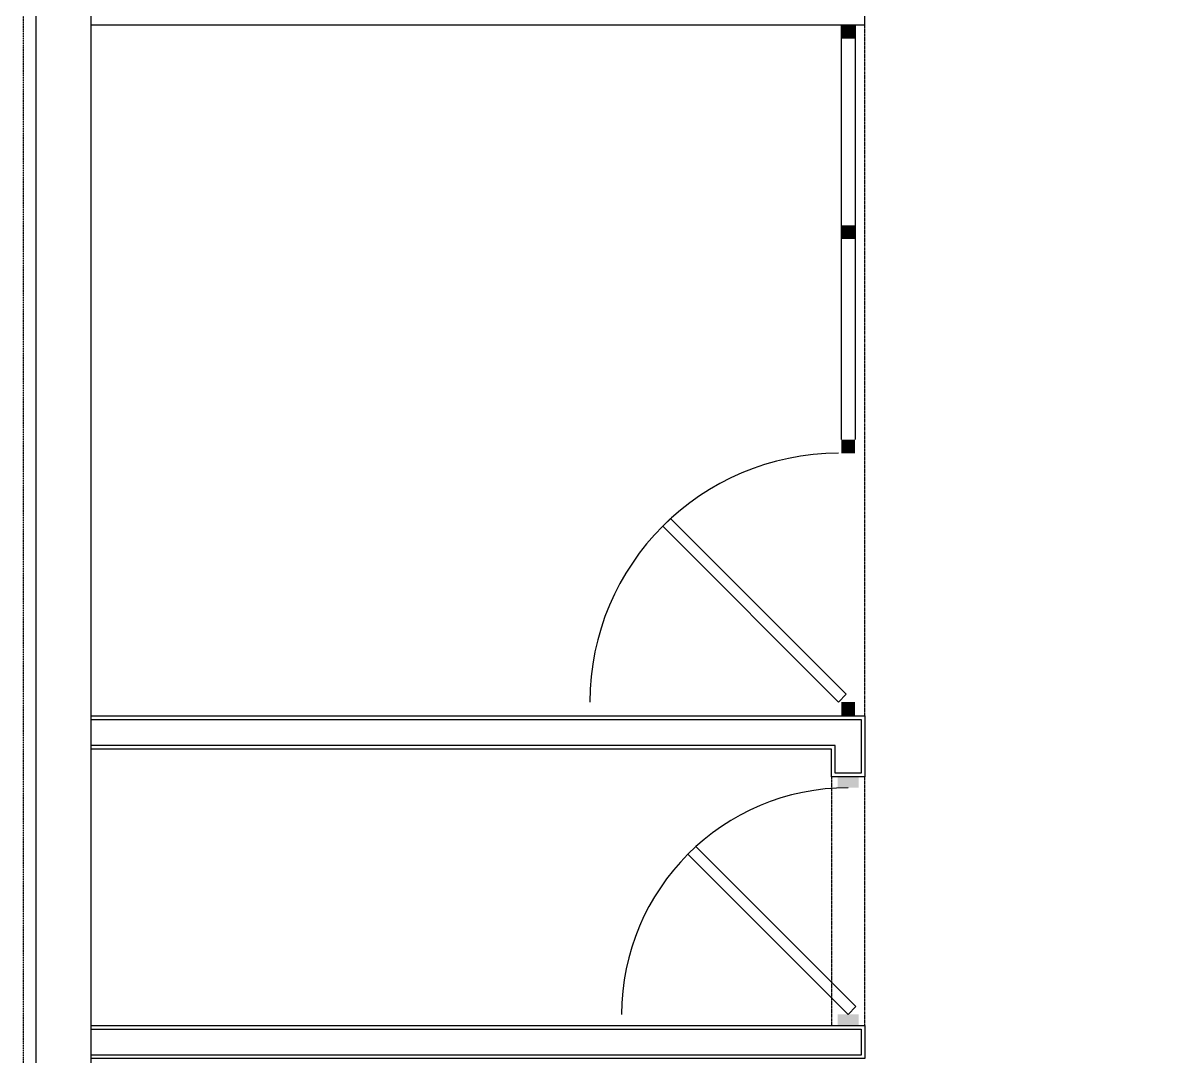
# Model space of a CAD drawing. Header units: millimetres. Extents: x -155 to 94595, y -3153 to 63413.
# Drawn here: x 198 to 4378, y 55947 to 59683 of the extents above; entities that cross this region are included whole.
import ezdxf

# ---------------------------------------------------------------- set-up
doc = ezdxf.new("R2010")
doc.units = ezdxf.units.MM
for name, pattern in [('REFERENCIA CAMPECHE$0$63-BASE1-6$0$HIDDEN2', [0.1875, 0.125, -0.0625]), ('REFERENCIA CAMPECHE$0$SO-BASE1$0$HIDDEN2', [0.1875, 0.125, -0.0625]), ('TRATTEGGIATA2', [0.375, 0.25, -0.125])]:
    doc.linetypes.add(name, pattern=pattern)
for name, color, linetype in [('5', 1, 'TRATTEGGIATA2'), ('door', 252, 'Continuous'), ('section', 2, 'Continuous'), ('wall', 5, 'Continuous')]:
    doc.layers.add(name, color=color, linetype=linetype)

msp = doc.modelspace()

# ---------------------------------------------------------------- linework, layer by layer
at = {"layer": '5', "linetype": 'REFERENCIA CAMPECHE$0$SO-BASE1$0$HIDDEN2', "ltscale": 3}
msp.add_lwpolyline([(198.259, 62876.989), (204.834, 144.989), (37244.86, 144.989)], dxfattribs=at)
at = {"layer": '5', "linetype": 'REFERENCIA CAMPECHE$0$63-BASE1-6$0$HIDDEN2'}
for points in [[(3244.86, 57176.989), (3244.86, 59676.989)], [(3124.86, 56956.989), (3124.86, 56056.989)], [(3244.86, 56056.989), (3244.86, 56956.989)]]:
    msp.add_lwpolyline(points, dxfattribs=at)
at = {"layer": 'door'}
for points in [[(3159.86, 59676.989), (3159.86, 58176.989)], [(3209.86, 59676.989), (3209.86, 58176.989)]]:
    msp.add_lwpolyline(points, dxfattribs=at)
for points in [[(3149.86, 57226.989), (2513.463, 57863.385), (2541.748, 57891.67), (3178.144, 57255.274)], [(3184.86, 56096.989), (2605.032, 56676.817), (2633.316, 56705.101), (3213.144, 56125.274)]]:
    msp.add_lwpolyline(points, close=True, dxfattribs=at)
for centre, radius in [((3149.86, 57226.989), 900), ((3184.86, 56096.989), 820)]:
    msp.add_arc(centre, radius, 90, 180, dxfattribs=at)
at = {"layer": 'section'}
for points in [[(3159.86, 59676.989), (3209.86, 59676.989), (3159.86, 59626.989), (3209.86, 59626.989)], [(3159.86, 59676.989), (3209.86, 59676.989), (3159.86, 59626.989), (3209.86, 59626.989)], [(3159.86, 59676.989), (3209.86, 59676.989), (3159.86, 59626.989), (3209.86, 59626.989)], [(3159.86, 59676.989), (3209.86, 59676.989), (3159.86, 59626.989), (3209.86, 59626.989)], [(3159.86, 58951.989), (3209.86, 58951.989), (3159.86, 58901.989), (3209.86, 58901.989)], [(3159.86, 58951.989), (3209.86, 58951.989), (3159.86, 58901.989), (3209.86, 58901.989)], [(3159.86, 58951.989), (3209.86, 58951.989), (3159.86, 58901.989), (3209.86, 58901.989)], [(3159.86, 58951.989), (3209.86, 58951.989), (3159.86, 58901.989), (3209.86, 58901.989)], [(3159.86, 58126.989), (3159.86, 58176.989), (3209.86, 58126.989), (3209.86, 58176.989)], [(3159.86, 58126.989), (3159.86, 58176.989), (3209.86, 58126.989), (3209.86, 58176.989)], [(3159.86, 57176.989), (3159.86, 57226.989), (3209.86, 57176.989), (3209.86, 57226.989)], [(3147.36, 56956.989), (3147.36, 56916.989), (3222.36, 56956.989), (3222.36, 56916.989)], [(3147.36, 56056.989), (3147.36, 56096.989), (3222.36, 56056.989), (3222.36, 56096.989)]]:
    msp.add_solid(points, dxfattribs=at)
at = {"layer": 'wall'}
msp.add_lwpolyline([(46553.266, 62496.989), (244.86, 62496.989), (244.86, 49625.191), (444.86, 49625.191), (444.86, 62296.989), (46553.266, 62296.989)], close=True, dxfattribs=at)
for points in [[(444.86, 59676.989), (3244.86, 59676.989), (3244.86, 59796.989), (444.86, 59796.989)], [(444.86, 57176.989), (3244.86, 57176.989), (3244.86, 56956.989), (3124.86, 56956.989), (3124.86, 57056.989), (444.86, 57056.989)], [(444.86, 57163.989), (3231.86, 57163.989), (3231.86, 56969.989), (3137.86, 56969.989), (3137.86, 57069.989), (444.86, 57069.989)], [(444.86, 56056.989), (3244.86, 56056.989), (3244.86, 55936.989), (444.86, 55936.989)], [(444.86, 56043.989), (3231.86, 56043.989), (3231.86, 55949.989), (444.86, 55949.989)]]:
    msp.add_lwpolyline(points, dxfattribs=at)

doc.saveas('drawing.dxf')
